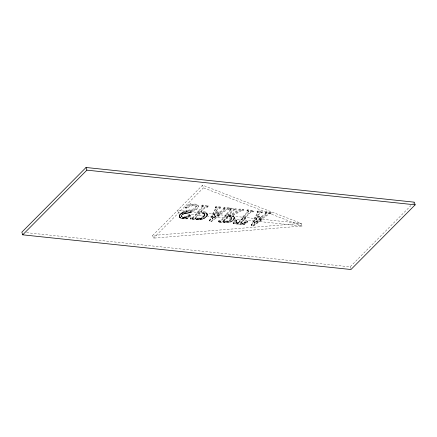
<?xml version="1.0" encoding="UTF-8"?>
<svg xmlns="http://www.w3.org/2000/svg" width="437" height="437" viewBox="0 0 437 437"><rect width="100%" height="100%" fill="white"/><g stroke="black" fill="none" stroke-linecap="round" stroke-linejoin="round"><path stroke-width="0.33" stroke-dasharray="2.19 1.64" d="M248.686 211.634L238.482 222.001L238.695 222.668L243.404 217.921L242.977 216.594L248.265 211.262C249.085 210.268 248.691 213.032 246.998 211.295L246.785 210.629L247.577 209.831L253.739 210.487L253.952 211.147L253.16 211.945L251.881 211.814A0.929 0.442 -17.8 0 0 251.33 211.852M237.706 223.116L236.078 222.679L236.117 221.526M191.28 211.776A18.114 8.669 -17.8 0 1 188.565 212.245L183.556 213.218A2.66 1.273 -17.8 0 0 182.349 213.83L181.836 214.245A4.894 2.343 -17.8 0 0 180.94 215.883A2.338 1.12 -17.8 0 0 181.055 216.222L182.344 216.774A7.609 3.643 -17.8 0 0 182.961 216.845L184.234 216.845A4.075 1.95 -17.8 0 0 185.496 216.632A3.501 1.677 -17.8 0 0 186.053 216.462L189.734 214.698L190.543 215.031L190.756 215.692L186.932 218.953C185.212 216.779 178.979 220.423 179.312 215.72M195.448 218.287L200.37 213.322L198.027 213.07L192.925 218.254L192.133 218.38L191.919 217.719L190.958 217.615L190.166 218.413L190.385 219.079L196.961 219.773C200.758 220.15 206.269 218.948 207.302 214.758M195.65 218.697C198.442 219.369 201.714 218.997 203.713 216.747C206.379 214.704 203.576 214.015 202.506 212.956A5.206 2.491 -17.8 0 1 204.5 213.824A2.939 1.409 -17.8 0 1 204.614 214.125L203.5 216.08L200.823 217.883A2.95 1.409 -17.8 0 1 200.239 218.068L195.53 218.096L195.629 218.746M195.372 218.374L195.743 218.762M179.246 216.353L179.246 216.009M192.471 217.719A0.721 0.344 -17.8 0 0 192.875 217.429L203.265 206.969L201.85 206.526L201.637 205.86L203.063 206.067L197.617 211.798L198.043 213.125L200.392 213.376L200.179 212.71L195.252 217.675L195.443 218.363M225.082 222.744L218.396 222.04L218.178 221.373L218.975 220.576L219.937 220.674A1.748 0.836 -17.8 0 0 220.308 220.69L220.472 220.663A0.721 0.344 -17.8 0 0 220.893 220.39L231.189 210.033L231.107 209.05L225.629 214.758L226.06 216.086L233.609 216.889L233.085 215.49A4.414 2.114 -17.8 0 0 232.26 215.173L241.18 210.121A0.94 0.448 -17.8 0 1 241.639 210.088L242.601 210.192L243.393 209.389L243.606 210.055L242.814 210.852L241.852 210.754A0.94 0.448 -17.8 0 0 241.393 210.787L232.473 215.84L232.26 215.179M207.307 215.135L206.362 212.513A7.123 3.409 -17.8 0 0 205.472 211.967L200.758 211.246L200.971 211.912L205.685 212.633A7.123 3.409 -17.8 0 1 206.575 213.18L206.98 213.698A5.304 2.54 -17.8 0 1 207.062 214.643L205.111 217.074A5.539 2.649 -17.8 0 1 203.183 218.178L202.02 218.609A5.686 2.72 -17.8 0 1 201.08 218.871L197.792 219.183L190.166 218.413M266.597 213.475L265.51 213.251L265.297 212.59C269.673 213.016 261.506 216.965 261.9 217.08L257.644 216.626C258.589 215.354 259.523 212.18 261.812 212.863L262.604 212.065L262.391 211.399L257.819 210.913L257.027 211.716L257.24 212.377L257.879 212.448A0.934 0.448 -17.8 0 1 258.158 212.535L251.226 224.727L251.439 225.394L253.094 226.104L261.818 219.866L261.392 218.538L259.157 218.303L259.589 219.631L261.818 219.866M189.483 212.753L191.493 212.437L186.364 211.896L185.938 210.563L191.067 211.104L191.493 212.437L183.753 213.824A2.54 1.218 -17.8 0 0 182.994 214.157L181.748 215.146A4.731 2.261 -17.8 0 0 181.251 215.927C181.978 219.385 187.948 216.686 189.948 215.365L189.734 214.698M231.872 218.161L231.812 218.56M204.811 215.146L204.784 214.633M235.98 222.062L235.98 222.477M235.975 222.318L236.564 220.45L236.346 219.784L235.068 219.773L233.03 222.941L233.243 223.607L243.873 224.733L247.801 221.772L247.588 221.106L246.643 220.876L243.262 222.728L241.279 222.854M224.531 208.427L219.822 211.989L215.572 211.541L215.785 212.207L220.035 212.655C219.685 212.448 227.786 208.64 223.438 208.165L223.651 208.831L224.744 209.094M266.39 212.852L261.687 216.413L257.431 215.965L257.644 216.626M179.263 216.064L179.427 215.436M184.977 213.573L182.245 214.736L181.355 215.791L181.18 216.73L180.94 215.883M181.169 216.359L181.235 216.075M207.291 215.08L207.051 215.851M236.051 221.87L236.231 221.193M234.281 218.708L234.341 218.353A4.873 2.332 -17.8 0 0 234.276 217.686A7.161 3.43 -17.8 0 0 233.609 216.823M231.834 218.385L231.763 218.686M204.718 215.414L204.625 214.239M179.334 215.774L179.591 215.151M236.248 221.248L236.373 220.816M236.39 220.871L236.543 220.395M236.346 219.784L235.767 221.559L235.964 222.422M207.198 215.43L205.324 217.741M181.268 215.982L182.344 214.649L183.769 213.884M234.205 218.806L234.052 219.183M179.449 215.49L182.011 213.103L186.364 211.896L182.24 213.048L179.607 215.206M204.702 215.359L203.374 217.069M234.128 218.964L233.686 219.702M212.409 218.97L214.786 214.895L214.359 213.567L215.059 212.371L218.866 212.77L219.079 213.436L212.196 218.303L212.409 218.97L217.724 215.206L219.958 215.441L219.532 214.114L217.298 213.879L217.724 215.206M212.196 218.303L215.272 213.032L215.059 212.371M251.439 225.394L255.132 219.161L256.65 219.319L256.219 217.992L256.923 216.79L260.725 217.194L260.938 217.861L254.055 222.728L254.268 223.389L259.589 219.631M254.055 222.728L257.136 217.457L256.923 216.79M254.268 223.389L256.628 219.265L255.115 219.106L251.422 225.339L253.072 226.049L261.801 219.811L259.567 219.576L254.252 223.334M209.58 220.969L213.272 214.736L212.846 213.409L216.086 207.444A0.934 0.448 -17.8 0 0 215.807 207.357L215.162 207.291L215.381 207.957L216.02 208.023A0.934 0.448 -17.8 0 1 216.299 208.11L209.361 220.303L209.58 220.969L211.229 221.679L219.942 215.386L217.708 215.151L212.393 218.91L214.769 214.84L213.256 214.682L209.558 220.914L211.213 221.625M255.132 219.161L254.705 217.828L257.983 211.896A0.934 0.448 -17.8 0 0 257.666 211.781L257.027 211.716M215.572 211.541C216.517 210.268 217.451 207.094 219.74 207.772L220.532 206.974L220.745 207.641L219.953 208.438C217.664 207.755 216.73 210.934 215.785 212.207M257.431 215.965C258.376 214.693 259.31 211.519 261.599 212.196L262.391 211.399M233.243 223.607L235.281 220.439L235.068 219.773M231.605 218.893L231.424 219.232M204.543 215.654L201.965 218.107M233.926 219.298L232.604 220.783M240.782 223.383L240.924 223.034M231.512 219.03L231.304 219.379M206.794 216.184L204.893 218.047L201.594 219.401M231.288 219.325L231.173 219.532A8.745 4.184 -17.8 0 1 230.731 219.997L230.583 220.128M179.815 214.922L181.612 213.403M233.516 219.827L232.976 220.385M240.776 223.187L245.752 218.167L245.326 216.839L250.614 211.508M250.827 212.174L240.383 222.706L240.563 223.411M152.644 235.477L202.571 185.173L301.202 223.383L302.054 226.044L153.496 238.138L152.644 235.477L301.202 223.383L177.608 210.328L178.46 212.983L302.054 226.044L203.423 187.834L202.571 185.173M153.496 238.138L203.423 187.834M201.637 205.86L202.429 205.062L208.165 205.669L208.383 206.335L207.586 207.133L205.652 207.22L200.971 211.912M201.85 206.526L202.642 205.729L208.383 206.335M200.758 211.246L205.439 206.559L207.373 206.466L208.165 205.669M215.162 207.291L215.954 206.493L220.532 206.974M215.381 207.957L216.173 207.154L220.745 207.641M223.438 208.165L224.23 207.367L229.441 207.914L229.654 208.58L228.862 209.378L228.218 209.312A0.918 0.442 -17.8 0 0 227.912 209.318L227.655 209.367A1.038 0.497 -17.8 0 0 227.36 209.465L211.016 221.018L209.361 220.303M223.651 208.831L224.443 208.028L229.654 208.58M219.532 214.114L227.147 208.799A1.038 0.497 -17.8 0 1 227.442 208.706L227.699 208.651A0.918 0.442 -17.8 0 1 228.005 208.646L228.649 208.717L229.441 207.914M231.337 209.744L229.966 209.498L229.753 208.831L230.545 208.034L236.073 208.618L236.286 209.285L235.494 210.082L234.183 209.984A0.71 0.339 -17.8 0 0 233.986 210.022L228.556 215.304L228.343 214.638L233.773 209.361A0.71 0.339 -17.8 0 1 233.97 209.318L235.281 209.416L236.073 208.618M229.966 209.498L230.758 208.7L236.286 209.285M218.396 222.04L219.188 221.242L218.975 220.576M227.759 216.102L223.263 220.636L223.476 221.302L227.977 216.768L227.759 216.102L230.419 216.424A4.239 2.032 -17.8 0 1 231.599 217.162L231.845 217.921M223.46 221.242L227.956 216.714L229.982 216.981L229.769 216.315M246.998 211.295L247.79 210.497L253.952 211.147M238.678 222.613L243.387 217.866L245.736 218.112L241.093 222.788M250.641 211.508A0.852 0.41 -17.8 0 1 251.106 211.175A0.929 0.442 -17.8 0 1 251.663 211.153L252.947 211.284L253.739 210.487M257.24 212.377L258.032 211.579L262.604 212.065M265.297 212.59L266.089 211.787L271.301 212.338L271.514 213.005L270.721 213.802L270.077 213.737A0.918 0.442 -17.8 0 0 269.776 213.742L269.514 213.791A1.038 0.497 -17.8 0 0 269.219 213.89L252.876 225.437L251.226 224.727M265.51 213.251L266.302 212.453L271.514 213.005M261.392 218.538L269.006 213.223A1.038 0.497 -17.8 0 1 269.301 213.125L269.563 213.076A0.918 0.442 -17.8 0 1 269.864 213.07L270.508 213.136L271.301 212.338M26.597 232.67L350.108 266.854L410.944 205.554M412.861 203.62L414.298 202.173M238.422 222.062L238.116 222.367A2.475 1.185 -17.8 0 1 237.996 222.482L237.947 222.493M238.635 222.728L238.258 223.028M238.564 222.728L238.302 223.061M193.099 218.036L192.826 218.309M186.779 218.675L186.932 218.953L186.719 218.287L190.543 215.031M186.91 218.899L190.74 215.638M232.784 220.559L232.194 221.1M230.419 220.204L229.66 220.838M230.288 220.385L230.714 219.937A8.745 4.184 -17.8 0 0 231.157 219.478M186.151 211.224A39.297 18.813 -17.8 0 1 188.729 210.798C191.439 210.252 195.727 209.951 196.339 206.597A3.196 1.529 -17.8 0 0 196.005 206.117L193.329 205.647A5.534 2.649 -17.8 0 0 192.023 205.805L189.576 206.592L186.479 208.4L185.561 207.99L185.348 207.329L190.084 203.598C192.16 205.39 195.328 202.921 197.54 204.849A5.468 2.617 -17.8 0 1 198.13 205.636L198.36 207.242A6.375 3.048 -17.8 0 1 197.901 208.225L196.273 209.787A5.905 2.83 -17.8 0 1 194.978 210.541L191.28 211.77M185.561 207.99L190.297 204.265C192.373 206.056 195.541 203.582 197.753 205.516A5.468 2.617 -17.8 0 1 198.343 206.302M202.664 217.582L203.014 217.309M233.03 222.941L243.66 224.066L247.588 221.106M247.784 221.717L243.857 224.678L233.221 223.553L235.264 220.385L236.564 220.45M230.119 220.45L229.327 221.035M232.386 220.887L231.299 221.652A4.436 2.125 -17.8 0 1 229.796 222.28L228.955 222.449M217.298 213.879L218.866 212.77M259.157 218.303L260.725 217.194M185.348 207.329L186.266 207.739L189.363 205.925L191.81 205.139A5.534 2.649 -17.8 0 1 193.116 204.98L195.792 205.45A3.196 1.529 -17.8 0 1 196.126 205.931L196.339 206.597M231.96 221.193L231.282 221.597A4.436 2.125 -17.8 0 1 229.775 222.225M202.309 217.828L201.599 218.298M204.877 217.992L202.216 219.221M228.343 214.638L230.233 214.84L239.875 209.017L243.393 209.389M228.556 215.304L230.446 215.501L240.088 209.684L243.606 210.055M246.239 221.843C245.255 222.794 242.224 223.979 241.814 223.547M229.48 220.882L229.157 221.127A3.512 1.682 -17.8 0 1 228.272 221.515A2.972 1.426 -17.8 0 1 227.704 221.69L226.677 221.805M244.065 223.132L246.856 221.537L246.643 220.876M245.212 222.504L246.839 221.483L247.801 221.772M189.948 215.365L188.145 216.326M244.758 222.695L243.573 223.356M182.027 213.158L183.343 212.606M187.62 216.577L189.931 215.31L190.756 215.692M201.583 218.243L200.026 218.773M187.129 216.796L187.604 216.523M243.775 223.209L243.141 223.422M187.112 216.741L185.512 217.282M201.206 218.413L200.436 218.68M186.249 217.074L186.665 216.921M220.723 221.259L220.641 221.28A1.377 0.661 -17.8 0 1 220.139 221.275M183.425 211.852L183.13 211.94A3.665 1.753 -17.8 0 0 182.24 212.284L179.853 213.983A4.84 2.316 -17.8 0 0 179.236 214.824L179.345 216.938L179.252 216.588M183.638 212.519L184.665 212.251M229.523 222.362L227.814 222.646M220.669 221.275L220.559 221.351A1.748 0.836 -17.8 0 1 220.15 221.34L219.166 221.182L218.374 221.985L227.535 222.733M184.064 213.731L188.779 212.917L188.565 212.251M185.889 217.249L185.157 217.358M201.61 219.456L200.315 219.664M191.067 211.104L194.765 209.875A5.905 2.83 -17.8 0 0 196.06 209.121L197.688 207.564A6.375 3.048 -17.8 0 0 198.147 206.581L198.13 205.636M192.46 217.702L192.296 217.73A1.748 0.836 -17.8 0 1 191.925 217.713M185.037 212.103L186.348 211.836L191.477 212.382M191.182 212.502L188.762 212.857M192.673 218.369L192.116 218.325M227.508 221.734L227.109 221.81M228.688 222.564L225.383 222.712M185.539 213.403L187.823 213.005M200.976 219.603L199.665 219.74M243.158 223.482L242.655 223.493M199.6 218.85L200.042 218.828M185.173 217.413L182.972 217.44L181.393 216.976M181.699 218.249L186.004 218.232M184.944 218.265L184.66 218.298A6.566 3.141 -17.8 0 1 183.764 218.374L183.179 218.385M199.616 218.904L198.218 218.926M226.901 221.838L226.464 221.827M184.813 217.468L181.59 217.107M242.928 223.52L242.388 223.504M185.206 218.238L186.129 218.232M198.999 219.789L199.682 219.795M185.545 217.582L185.971 217.571A0.923 0.442 -17.8 0 1 186.337 217.708L186.391 217.763A7.992 3.824 -17.8 0 1 186.479 217.888L186.719 218.287M199.174 218.953L197.721 218.91M226.486 221.881L224.902 221.788M226.268 221.892L225.153 221.865M198.327 219.8L199.021 219.844M242.098 223.504L242.404 223.558M192.4 218.396L191.155 218.227L190.385 219.079L198.343 219.855M238.127 223.099L237.225 223.007M242.12 223.558L241.475 223.46M182.906 218.429L181.153 218.139M186.113 218.178L186.692 218.555M197.207 218.866L197.737 218.964M237.81 222.482L235.8 221.925M223.356 221.302A0.808 0.388 -17.8 0 0 223.749 221.728L223.542 221.056L227.491 221.024A2.972 1.426 -17.8 0 0 228.059 220.849A3.512 1.682 -17.8 0 0 228.944 220.461L230.518 219.33A8.745 4.184 -17.8 0 0 230.96 218.866L231.676 217.451A3.021 1.448 -17.8 0 0 231.588 217.167M218.178 221.373L225.814 222.127L229.583 221.614A4.436 2.125 -17.8 0 0 231.086 220.991L232.97 219.593L234.117 217.894A4.911 2.349 -17.8 0 0 234.085 217.08A7.161 3.43 -17.8 0 0 233.413 216.217L233.298 216.157A4.414 2.114 -17.8 0 0 232.473 215.84M229.753 208.831L231.129 209.105M246.785 210.629L248.473 210.94M215.272 213.032L219.079 213.436M257.136 217.457L260.938 217.861M197.617 211.798L206.575 212.743M212.846 213.409L214.359 213.567M225.629 214.758L233.183 215.556M242.977 216.594L245.326 216.839M254.705 217.828L256.219 217.992M233.593 216.828L226.038 216.031L221.133 221.051L220.92 220.39M202.719 213.622L207.001 214.075L207.253 214.507M213.272 214.736L214.786 214.895M243.404 217.921L245.752 218.167M223.733 221.668L224.918 221.843L224.705 221.182M240.962 222.821L240.481 222.766M229.966 216.927L230.638 217.091A4.239 2.032 -17.8 0 1 231.812 217.828M237.564 223.105L236.696 222.908M203.047 213.611L203.675 213.813A4.965 2.376 -17.8 0 1 204.358 214.114L204.549 214.321M203.385 213.731L202.702 213.567L207.078 214.146M236.963 223.017L236.483 222.848M230.468 217.003L230.616 217.036A4.239 2.032 -17.8 0 1 231.79 217.773A3.021 1.448 -17.8 0 1 231.872 218.058L231.889 218.221M179.656 217.413L181.169 218.194M203.675 213.813L204.374 214.168M236.062 222.624L236.499 222.903M180.689 218.052L179.454 217.162M236.324 222.837L235.996 222.537M204.532 214.267L204.8 214.687M179.323 216.878L179.47 217.216M216.184 207.542L216.419 208.252M350.108 266.854L350.616 268.449M270.508 213.136L270.721 213.802M266.089 211.787L266.302 212.453M261.599 212.196L261.812 212.863M261.687 216.413L261.9 217.08M257.819 210.913L258.032 211.579M258.065 212.011L258.289 212.726M252.947 211.284L253.16 211.945M252.876 225.437L253.094 226.104M247.577 209.831L247.79 210.497M242.601 210.192L242.814 210.852M239.875 209.017L240.088 209.684M243.66 224.066L243.873 224.733M240.896 222.182L241.109 222.848M235.281 209.416L235.494 210.082M234.095 217.113L234.336 217.866M230.545 208.034L230.758 208.7M228.649 208.717L228.862 209.378M230.233 214.84L230.446 215.501M224.23 207.367L224.443 208.028M224.552 222.045L224.765 222.712M219.74 207.772L219.953 208.438M223.154 220.92L223.367 221.586M219.822 211.989L220.035 212.655M215.954 206.493L216.173 207.154M219.937 220.674L220.15 221.34M207.373 206.466L207.586 207.133M211.016 221.018L211.229 221.679M207.062 213.912L207.275 214.578M203.112 206.144L203.32 206.783M202.429 205.062L202.642 205.729M197.011 218.254L197.224 218.921M196.748 219.106L196.961 219.773M195.137 217.965L195.317 218.516M190.084 203.598L190.297 204.265M192.903 217.429L193.116 218.09M190.958 217.615L191.177 218.282M186.266 207.739L186.479 208.4M179.126 216.271A5.446 2.606 -17.8 0 0 179.727 217.025L181.502 217.637A10.22 4.894 -17.8 0 0 182.262 217.735A7.216 3.452 -17.8 0 0 184.458 217.697L184.676 218.358M207.236 214.452L207.318 214.813M196.126 205.931C195.514 209.285 191.231 209.591 188.516 210.131A39.297 18.813 -17.8 0 0 185.938 210.563M179.225 216.299L179.268 216.643M183.42 211.841A15.634 7.484 -17.8 0 1 186.146 211.24M184.458 217.692A11.438 5.473 -17.8 0 1 185.55 217.577M195.519 218.107A0.819 0.393 -17.8 0 1 195.12 217.681M221.106 221.051A0.721 0.344 -17.8 0 1 220.696 221.346M234.33 218.555A4.911 2.349 -17.8 0 0 234.298 217.741A7.161 3.43 -17.8 0 0 233.626 216.878M223.536 221.062A0.808 0.388 -17.8 0 1 223.143 220.641M250.854 212.174A0.852 0.41 -17.8 0 1 251.319 211.841M186.217 218.183A0.934 0.448 -17.8 0 1 186.55 218.331M227.682 221.635A2.972 1.426 -17.8 0 0 228.251 221.461A3.512 1.682 -17.8 0 0 229.141 221.073"/><path stroke-width="0.66" d="M86.04 167.486L21.85 232.167L22.702 234.827L350.96 269.514L415.15 204.833L414.298 202.173L86.04 167.486L86.892 170.146L22.702 234.827M86.892 170.146L415.15 204.833"/></g></svg>
